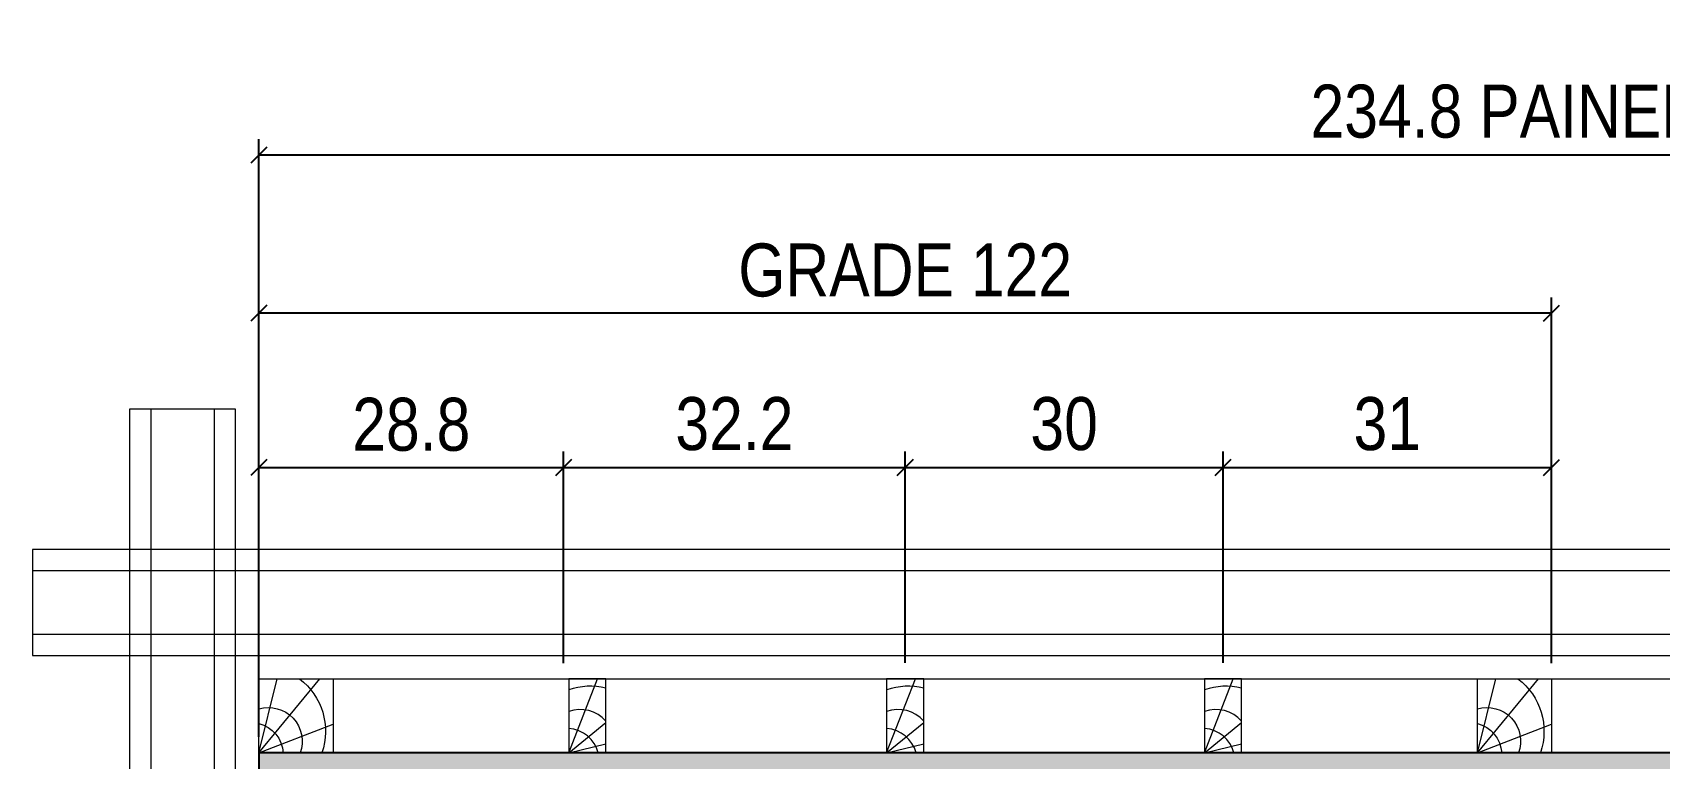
# Model space of a CAD drawing. Extents: x 2949 to 9203, y -16089 to 12527.
# Drawn here: x 3549 to 3856.1, y -8532.1 to -8395 of the extents above; entities that cross this region are included whole.
import ezdxf

# ---------------------------------------------------------------- set-up
doc = ezdxf.new("R2010")
doc.units = 0
for name, color, linetype in [('COTA', 241, 'Continuous'), ('MEIO_PONT', 93, 'Continuous'), ('Painéis', 200, 'Continuous')]:
    doc.layers.add(name, color=color, linetype=linetype)
for name, color, linetype, lineweight in [('Hachura', 251, 'Continuous', 9), ('Madeira', 126, 'Continuous', 18), ('Perfil Metálico', 224, 'Continuous', 18)]:
    doc.layers.add(name, color=color, linetype=linetype, lineweight=lineweight)
doc.styles.add('COTA TECNICA 2X', font='techl___.ttf', dxfattribs={"height": 10})
doc.dimstyles.new('SECAO PILAR', dxfattribs={"dimtxt": 10, "dimasz": 3, "dimexe": 3, "dimexo": 3, "dimgap": 3, "dimtad": 1, "dimdec": 1, "dimlfac": 0.5, "dimzin": 12, "dimdsep": 46, "dimtxsty": 'COTA TECNICA 2X', "dimblk1": 'OBLIQUE', "dimblk2": 'OBLIQUE', "dimsah": 1, "dimcen": 0.9, "dimclrd": 256, "dimclre": 256, "dimclrt": 256, "dimadec": 1, "dimazin": 3, "dimtfac": 1, "dimtdec": 1, "dimtmove": 0, "dimatfit": 3, "dimfxl": 1, "dimtolj": 1, "dimtzin": 12, "dimarcsym": 0})

# ---------------------------------------------------------------- blocks, each defined once
blk = doc.blocks.new('_Oblique')
at = {"color": 0, "linetype": 'ByBlock', "lineweight": -2}
blk.add_line((-0.5, -0.5), (0.5, 0.5), dxfattribs=at)
blk = doc.blocks.new('*D2718')
at = {"layer": 'COTA', "linetype": 'ByBlock', "lineweight": -2, "transparency": 16777216}
for p, q in [((3591.69, -8528.01), (3591.69, -8415.16)), ((4061.29, -8531.61), (4061.29, -8415.16)), ((4061.29, -8418.16), (3591.69, -8418.16))]:
    blk.add_line(p, q, dxfattribs=at)
at = {"layer": 'Defpoints', "color": 0, "linetype": 'ByBlock', "transparency": 16777216}
for p in [(3591.69, -8418.16), (3591.69, -8531.01), (4061.29, -8534.61)]:
    blk.add_point(p, dxfattribs=at)
at = {"layer": 'COTA', "linetype": 'ByBlock', "lineweight": -2, "transparency": 16777216, "xscale": 3, "yscale": 3, "zscale": 3, "rotation": 180}
blk.add_blockref('_Oblique', (3591.69, -8418.16), dxfattribs=at)
at = {"layer": 'COTA', "linetype": 'ByBlock', "lineweight": -2, "transparency": 16777216, "xscale": 3, "yscale": 3, "zscale": 3}
blk.add_blockref('_Oblique', (4061.29, -8418.16), dxfattribs=at)
at = {"layer": 'COTA', "linetype": 'ByBlock', "transparency": 16777216, "insert": (3826.49, -8409.92), "char_height": 10, "attachment_point": 5, "style": 'COTA TECNICA 2X'}
blk.add_mtext('\\A1;234.8 PAINEL', dxfattribs=at)
blk = doc.blocks.new('PONTALETE')
at = {"layer": 'Madeira'}
for q in [(2.71, 7), (7, 5.76), (7, 1.74)]:
    blk.add_line((0, 0), q, dxfattribs=at)
blk.add_lwpolyline([(0, 0), (7, 0), (7, 7), (0, 7)], close=True, dxfattribs=at)
for centre, radius, start, end in [((2.04, 0.06), 6.23, 37.2818, 109.0913), ((1.09, 0.9), 3.19, 343.603, 109.9847), ((-0.21, -0.78), 3.09, 14.6322, 86.0383)]:
    blk.add_arc(centre, radius, start, end, dxfattribs=at)
blk = doc.blocks.new('MEIO PONTALETE')
at = {"layer": 'Madeira'}
for q in [(2.71, 7), (3.5, 2.88), (3.5, 0.87)]:
    blk.add_line((0, 0), q, dxfattribs=at)
blk.add_lwpolyline([(0, 0), (3.5, 0), (3.5, 7), (0, 7)], close=True, dxfattribs=at)
for centre, radius, start, end in [((2.04, 0.06), 6.23, 76.4499, 109.0913), ((1.09, 0.9), 3.19, 40.9063, 109.9847), ((-0.21, -0.78), 3.09, 14.6322, 86.0383)]:
    blk.add_arc(centre, radius, start, end, dxfattribs=at)
blk = doc.blocks.new('*D2719')
at = {"layer": 'COTA', "lineweight": -2, "transparency": 16777216}
for p, q in [((3591.69, -8514.01), (3591.69, -8474.13)), ((3649.22, -8514.09), (3649.22, -8474.13)), ((3591.69, -8477.13), (3649.22, -8477.13))]:
    blk.add_line(p, q, dxfattribs=at)
at = {"layer": 'Defpoints', "color": 0, "transparency": 16777216}
for p in [(3649.22, -8477.13), (3591.69, -8517.01), (3649.22, -8517.09)]:
    blk.add_point(p, dxfattribs=at)
at = {"layer": 'COTA', "lineweight": -2, "transparency": 16777216, "xscale": 3, "yscale": 3, "zscale": 3, "rotation": 180}
blk.add_blockref('_Oblique', (3591.69, -8477.13), dxfattribs=at)
at = {"layer": 'COTA', "lineweight": -2, "transparency": 16777216, "xscale": 3, "yscale": 3, "zscale": 3}
blk.add_blockref('_Oblique', (3649.22, -8477.13), dxfattribs=at)
at = {"layer": 'COTA', "transparency": 16777216, "insert": (3620.46, -8469.04), "char_height": 10, "attachment_point": 5, "style": 'COTA TECNICA 2X'}
blk.add_mtext('\\A1;28.8', dxfattribs=at)
blk = doc.blocks.new('*D2720')
at = {"layer": 'COTA', "lineweight": -2, "transparency": 16777216}
for p, q in [((3649.22, -8514.09), (3649.22, -8474.13)), ((3713.69, -8514.01), (3713.69, -8474.13)), ((3649.22, -8477.13), (3713.69, -8477.13))]:
    blk.add_line(p, q, dxfattribs=at)
at = {"layer": 'Defpoints', "color": 0, "transparency": 16777216}
for p in [(3713.69, -8477.13), (3649.22, -8517.09), (3713.69, -8517.01)]:
    blk.add_point(p, dxfattribs=at)
at = {"layer": 'COTA', "lineweight": -2, "transparency": 16777216, "xscale": 3, "yscale": 3, "zscale": 3, "rotation": 180}
blk.add_blockref('_Oblique', (3649.22, -8477.13), dxfattribs=at)
at = {"layer": 'COTA', "lineweight": -2, "transparency": 16777216, "xscale": 3, "yscale": 3, "zscale": 3}
blk.add_blockref('_Oblique', (3713.69, -8477.13), dxfattribs=at)
at = {"layer": 'COTA', "transparency": 16777216, "insert": (3681.46, -8468.91), "char_height": 10, "attachment_point": 5, "style": 'COTA TECNICA 2X'}
blk.add_mtext('\\A1;32.2', dxfattribs=at)
blk = doc.blocks.new('*D2721')
at = {"layer": 'COTA', "lineweight": -2, "transparency": 16777216}
for p, q in [((3713.69, -8514.01), (3713.69, -8474.13)), ((3773.69, -8514.01), (3773.69, -8474.13)), ((3713.69, -8477.13), (3773.69, -8477.13))]:
    blk.add_line(p, q, dxfattribs=at)
at = {"layer": 'Defpoints', "color": 0, "transparency": 16777216}
for p in [(3773.69, -8477.13), (3713.69, -8517.01), (3773.69, -8517.01)]:
    blk.add_point(p, dxfattribs=at)
at = {"layer": 'COTA', "lineweight": -2, "transparency": 16777216, "xscale": 3, "yscale": 3, "zscale": 3, "rotation": 180}
blk.add_blockref('_Oblique', (3713.69, -8477.13), dxfattribs=at)
at = {"layer": 'COTA', "lineweight": -2, "transparency": 16777216, "xscale": 3, "yscale": 3, "zscale": 3}
blk.add_blockref('_Oblique', (3773.69, -8477.13), dxfattribs=at)
at = {"layer": 'COTA', "transparency": 16777216, "insert": (3743.69, -8468.91), "char_height": 10, "attachment_point": 5, "style": 'COTA TECNICA 2X'}
blk.add_mtext('\\A1;30', dxfattribs=at)
blk = doc.blocks.new('*D2722')
at = {"layer": 'COTA', "lineweight": -2, "transparency": 16777216}
for p, q in [((3773.69, -8514.01), (3773.69, -8474.13)), ((3835.69, -8514.09), (3835.69, -8474.13)), ((3773.69, -8477.13), (3835.69, -8477.13))]:
    blk.add_line(p, q, dxfattribs=at)
at = {"layer": 'Defpoints', "color": 0, "transparency": 16777216}
for p in [(3835.69, -8477.13), (3773.69, -8517.01), (3835.69, -8517.09)]:
    blk.add_point(p, dxfattribs=at)
at = {"layer": 'COTA', "lineweight": -2, "transparency": 16777216, "xscale": 3, "yscale": 3, "zscale": 3, "rotation": 180}
blk.add_blockref('_Oblique', (3773.69, -8477.13), dxfattribs=at)
at = {"layer": 'COTA', "lineweight": -2, "transparency": 16777216, "xscale": 3, "yscale": 3, "zscale": 3}
blk.add_blockref('_Oblique', (3835.69, -8477.13), dxfattribs=at)
at = {"layer": 'COTA', "transparency": 16777216, "insert": (3804.69, -8468.91), "char_height": 10, "attachment_point": 5, "style": 'COTA TECNICA 2X'}
blk.add_mtext('\\A1;31', dxfattribs=at)
blk = doc.blocks.new('*D2723')
at = {"layer": 'COTA', "lineweight": -2, "transparency": 16777216}
for p, q in [((3591.69, -8514.01), (3591.69, -8445.01)), ((3835.69, -8514.01), (3835.69, -8445.01)), ((3835.69, -8448.01), (3591.69, -8448.01))]:
    blk.add_line(p, q, dxfattribs=at)
at = {"layer": 'Defpoints', "color": 0, "transparency": 16777216}
for p in [(3591.69, -8448.01), (3591.69, -8517.01), (3835.69, -8517.01)]:
    blk.add_point(p, dxfattribs=at)
at = {"layer": 'COTA', "lineweight": -2, "transparency": 16777216, "xscale": 3, "yscale": 3, "zscale": 3, "rotation": 180}
blk.add_blockref('_Oblique', (3591.69, -8448.01), dxfattribs=at)
at = {"layer": 'COTA', "lineweight": -2, "transparency": 16777216, "xscale": 3, "yscale": 3, "zscale": 3}
blk.add_blockref('_Oblique', (3835.69, -8448.01), dxfattribs=at)
at = {"layer": 'COTA', "transparency": 16777216, "insert": (3713.69, -8439.91), "char_height": 10, "attachment_point": 5, "style": 'COTA TECNICA 2X'}
blk.add_mtext('\\A1;GRADE 122', dxfattribs=at)

msp = doc.modelspace()

# ---------------------------------------------------------------- hatches: boundary and pattern name
at = {"layer": 'Hachura'}
h = msp.add_hatch(color=256, dxfattribs=at)
h.dxf.hatch_style = 1
h.paths.add_polyline_path([(3591.69, -8531.01), (3591.69, -8534.61), (4061.29, -8534.61), (4061.29, -8531.01)])

# ---------------------------------------------------------------- linework, layer by layer
at = {"layer": 'Madeira'}
msp.add_lwpolyline([(3591.69, -8531.01), (3591.69, -8517.01), (4061.24, -8517.01), (4061.24, -8531.01)], close=True, dxfattribs=at)
at = {"layer": 'Painéis'}
msp.add_lwpolyline([(3591.69, -8531.01), (3591.69, -8534.61), (4061.29, -8534.61), (4061.29, -8531.01)], close=True, dxfattribs=at)
at = {"layer": 'Perfil Metálico'}
for points in [[(3587.29, -8466.14), (3567.29, -8466.14), (3567.29, -8730.98), (3587.29, -8730.98)], [(3571.29, -8730.98), (3583.29, -8730.98), (3583.29, -8466.14), (3571.29, -8466.14)], [(4093.23, -8512.61), (4093.23, -8492.61), (3548.97, -8492.61), (3548.97, -8512.61)], [(3548.97, -8496.61), (3548.97, -8508.61), (4093.23, -8508.61), (4093.23, -8496.61)]]:
    msp.add_lwpolyline(points, close=True, dxfattribs=at)

# ---------------------------------------------------------------- block references
at = {"layer": 'MEIO_PONT', "xscale": -2, "yscale": 2, "zscale": 2, "rotation": 270}
for p in [(3591.69, -8531.01), (3821.69, -8531.01)]:
    msp.add_blockref('PONTALETE', p, dxfattribs=at)
at = {"layer": 'MEIO_PONT', "xscale": 1.999999997962732, "yscale": 1.999999997962732, "zscale": 1.999999997962732}
for p in [(3650.19, -8531.01), (3710.19, -8531.01), (3770.19, -8531.01)]:
    msp.add_blockref('MEIO PONTALETE', p, dxfattribs=at)

# ---------------------------------------------------------------- dimensions: what is measured, and where the dimension line sits
at = {"layer": 'COTA', "linetype": 'ByBlock'}
dim = msp.add_linear_dim(base=(3591.69, -8418.16), p1=(4061.29, -8534.61), p2=(3591.69, -8531.01), angle=180, text='<> PAINEL', dimstyle='SECAO PILAR', override={"dimtmove": 1}, dxfattribs=at)
dim.commit()
dim.dimension.update_dxf_attribs({"geometry": '*D2718', "text_midpoint": (3826.49, -8409.92)})
at = {"layer": 'COTA'}
dim = msp.add_linear_dim(base=(3591.69, -8448.01), p1=(3835.69, -8517.01), p2=(3591.69, -8517.01), angle=180, text='GRADE <>', dimstyle='SECAO PILAR', dxfattribs=at)
dim.commit()
dim.dimension.update_dxf_attribs({"geometry": '*D2723', "text_midpoint": (3713.69, -8439.91)})
for base, p1, p2, picture, middle in [((3649.22, -8477.13), (3591.69, -8517.01), (3649.22, -8517.09), '*D2719', (3620.46, -8469.04)), ((3713.69, -8477.13), (3649.22, -8517.09), (3713.69, -8517.01), '*D2720', (3681.46, -8468.91)), ((3773.69, -8477.13), (3713.69, -8517.01), (3773.69, -8517.01), '*D2721', (3743.69, -8468.91)), ((3835.69, -8477.13), (3773.69, -8517.01), (3835.69, -8517.09), '*D2722', (3804.69, -8468.91))]:
    dim = msp.add_linear_dim(base=base, p1=p1, p2=p2, angle=180, dimstyle='SECAO PILAR', dxfattribs=at)
    dim.commit()
    dim.dimension.update_dxf_attribs({"geometry": picture, "text_midpoint": middle})

doc.saveas('drawing.dxf')
